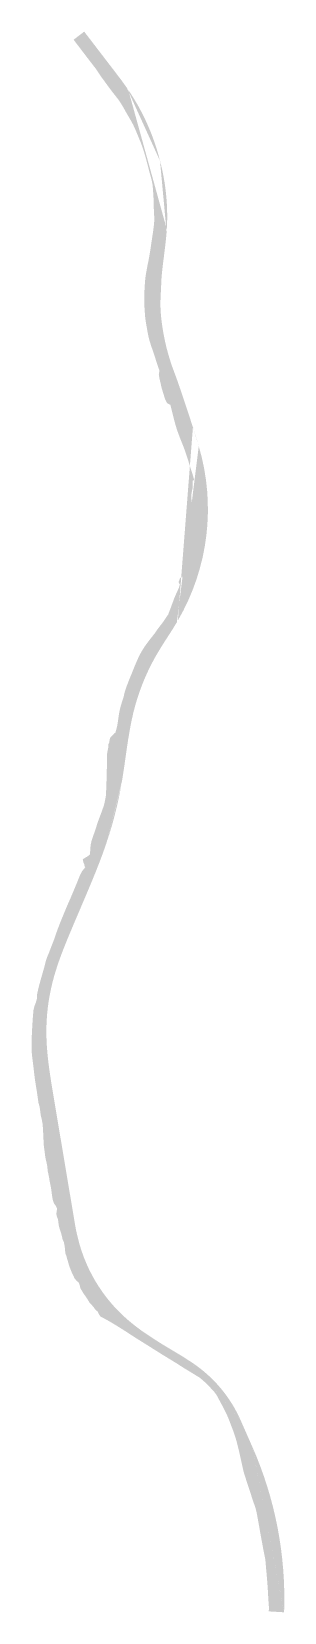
# Model space of a CAD drawing. Header units: metres. Extents: x 284258 to 323604, y 7393143 to 7451144.
# Drawn here: x 296258 to 296890, y 7397782 to 7401725 of the extents above; entities that cross this region are included whole.
import ezdxf

# ---------------------------------------------------------------- set-up
doc = ezdxf.new("R2010")
doc.units = ezdxf.units.M
doc.layers.add('_LIMITE CONCESS', color=30, linetype='CONC_LINE')
doc.styles.get("Standard").update_dxf_attribs({"font": 'arial.ttf'})
doc.linetypes.add('CONC_LINE', pattern='A,3.5,-0.25,["CONC",Standard,S=0.175,R=0,X=-0.05,Y=-0.1],-0.75', length=4.5)

msp = doc.modelspace()

# ---------------------------------------------------------------- hatches: boundary and pattern name
at = {"layer": '_LIMITE CONCESS', "transparency": 33554508}
h = msp.add_hatch(color=256, dxfattribs=at)
h.dxf.hatch_style = 1
edge = h.paths.add_edge_path()
edge.add_line((296657.9, 7398379.8), (296654.6, 7398381.7))
edge.add_line((296654.6, 7398381.7), (296648.3, 7398385.4))
edge.add_line((296648.3, 7398385.4), (296642, 7398389.2))
edge.add_line((296642, 7398389.2), (296635.8, 7398393.1))
edge.add_line((296635.8, 7398393.1), (296629.7, 7398397))
edge.add_line((296629.7, 7398397), (296623.5, 7398401))
edge.add_line((296623.5, 7398401), (296617.3, 7398404.9))
edge.add_line((296617.3, 7398404.9), (296611.1, 7398408.7))
edge.add_line((296611.1, 7398408.7), (296604.9, 7398412.5))
edge.add_line((296604.9, 7398412.5), (296598.6, 7398416.3))
edge.add_line((296598.6, 7398416.3), (296592.3, 7398420.1))
edge.add_line((296592.3, 7398420.1), (296586.1, 7398423.9))
edge.add_line((296586.1, 7398423.9), (296579.9, 7398427.8))
edge.add_line((296579.9, 7398427.8), (296573.7, 7398431.7))
edge.add_line((296573.7, 7398431.7), (296567.5, 7398435.6))
edge.add_line((296567.5, 7398435.6), (296561.3, 7398439.5))
edge.add_line((296561.3, 7398439.5), (296555.2, 7398443.4))
edge.add_line((296555.2, 7398443.4), (296549, 7398447.3))
edge.add_line((296549, 7398447.3), (296542.7, 7398451.2))
edge.add_line((296542.7, 7398451.2), (296536.5, 7398455))
edge.add_line((296536.5, 7398455), (296530.3, 7398458.9))
edge.add_line((296530.3, 7398458.9), (296524.1, 7398462.7))
edge.add_line((296524.1, 7398462.7), (296517.9, 7398466.7))
edge.add_line((296517.9, 7398466.7), (296511.8, 7398470.6))
edge.add_line((296511.8, 7398470.6), (296505.6, 7398474.6))
edge.add_line((296505.6, 7398474.6), (296499.5, 7398478.6))
edge.add_line((296499.5, 7398478.6), (296493.4, 7398482.6))
edge.add_line((296493.4, 7398482.6), (296487.2, 7398486.5))
edge.add_line((296487.2, 7398486.5), (296481, 7398490.4))
edge.add_line((296481, 7398490.4), (296474.8, 7398494.3))
edge.add_line((296474.8, 7398494.3), (296468.6, 7398498.1))
edge.add_line((296468.6, 7398498.1), (296462.4, 7398501.9))
edge.add_line((296462.4, 7398501.9), (296456.1, 7398505.6))
edge.add_line((296456.1, 7398505.6), (296449.8, 7398509.3))
edge.add_line((296449.8, 7398509.3), (296443.4, 7398512.8))
edge.add_line((296443.4, 7398512.8), (296436.9, 7398516.2))
edge.add_line((296436.9, 7398516.2), (296430.3, 7398519.7))
edge.add_line((296430.3, 7398519.7), (296426.5, 7398525.7))
edge.add_line((296426.5, 7398525.7), (296423.2, 7398532.3))
edge.add_line((296423.2, 7398532.3), (296417.6, 7398536.9))
edge.add_line((296417.6, 7398536.9), (296413.5, 7398543))
edge.add_line((296413.5, 7398543), (296408.6, 7398548.4))
edge.add_line((296408.6, 7398548.4), (296403.5, 7398553.7))
edge.add_line((296403.5, 7398553.7), (296399.7, 7398559.9))
edge.add_line((296399.7, 7398559.9), (296395.9, 7398566.2))
edge.add_line((296395.9, 7398566.2), (296391.6, 7398572.1))
edge.add_line((296391.6, 7398572.1), (296387.5, 7398578.1))
edge.add_line((296387.5, 7398578.1), (296383.7, 7398584.4))
edge.add_line((296383.7, 7398584.4), (296380, 7398590.7))
edge.add_line((296380, 7398590.7), (296378.7, 7398597.9))
edge.add_line((296378.7, 7398597.9), (296375.8, 7398604.6))
edge.add_line((296375.8, 7398604.6), (296370.3, 7398609.4))
edge.add_line((296370.3, 7398609.4), (296365.7, 7398614.9))
edge.add_line((296365.7, 7398614.9), (296362.5, 7398621.6))
edge.add_line((296362.5, 7398621.6), (296359.4, 7398628.2))
edge.add_line((296359.4, 7398628.2), (296356.6, 7398634.9))
edge.add_line((296356.6, 7398634.9), (296353.9, 7398641.7))
edge.add_line((296353.9, 7398641.7), (296351.6, 7398648.7))
edge.add_line((296351.6, 7398648.7), (296349.6, 7398655.7))
edge.add_line((296349.6, 7398655.7), (296347.4, 7398662.7))
edge.add_line((296347.4, 7398662.7), (296345.6, 7398669.8))
edge.add_line((296345.6, 7398669.8), (296343, 7398676.6))
edge.add_line((296343, 7398676.6), (296342, 7398683.9))
edge.add_line((296342, 7398683.9), (296341.4, 7398691.1))
edge.add_line((296341.4, 7398691.1), (296340.4, 7398698.4))
edge.add_line((296340.4, 7398698.4), (296339, 7398705.6))
edge.add_line((296339, 7398705.6), (296335.8, 7398712.2))
edge.add_line((296335.8, 7398712.2), (296334.2, 7398719.2))
edge.add_line((296334.2, 7398719.2), (296332.5, 7398726.4))
edge.add_line((296332.5, 7398726.4), (296330.2, 7398733.3))
edge.add_line((296330.2, 7398733.3), (296328, 7398740.3))
edge.add_line((296328, 7398740.3), (296326.2, 7398747.4))
edge.add_line((296326.2, 7398747.4), (296325.3, 7398754.7))
edge.add_line((296325.3, 7398754.7), (296324.3, 7398762))
edge.add_line((296324.3, 7398762), (296321.6, 7398768.8))
edge.add_line((296321.6, 7398768.8), (296320.1, 7398775.8))
edge.add_line((296320.1, 7398775.8), (296321.4, 7398783.1))
edge.add_line((296321.4, 7398783.1), (296321.5, 7398790.4))
edge.add_line((296321.5, 7398790.4), (296318.1, 7398796.7))
edge.add_line((296318.1, 7398796.7), (296313.9, 7398802.8))
edge.add_line((296313.9, 7398802.8), (296311.5, 7398809.7))
edge.add_line((296311.5, 7398809.7), (296310.2, 7398816.9))
edge.add_line((296310.2, 7398816.9), (296309.1, 7398824.1))
edge.add_line((296309.1, 7398824.1), (296308.2, 7398831.4))
edge.add_line((296308.2, 7398831.4), (296307.2, 7398838.6))
edge.add_line((296307.2, 7398838.6), (296305.9, 7398845.8))
edge.add_line((296305.9, 7398845.8), (296304.4, 7398853))
edge.add_line((296304.4, 7398853), (296303, 7398860.2))
edge.add_line((296303, 7398860.2), (296301.9, 7398867.4))
edge.add_line((296301.9, 7398867.4), (296300.4, 7398874.6))
edge.add_line((296300.4, 7398874.6), (296298.8, 7398881.7))
edge.add_line((296298.8, 7398881.7), (296298.1, 7398889))
edge.add_line((296298.1, 7398889), (296297.3, 7398896.2))
edge.add_line((296297.3, 7398896.2), (296295.8, 7398903.4))
edge.add_line((296295.8, 7398903.4), (296294.1, 7398910.5))
edge.add_line((296294.1, 7398910.5), (296292.6, 7398917.7))
edge.add_line((296292.6, 7398917.7), (296291.7, 7398924.9))
edge.add_line((296291.7, 7398924.9), (296288.8, 7398947))
edge.add_line((296288.8, 7398947), (296287.2, 7398980.5))
edge.add_line((296287.2, 7398980.5), (296286.6, 7398991.1))
edge.add_line((296286.6, 7398991.1), (296285.6, 7399001.6))
edge.add_line((296285.6, 7399001.6), (296283.7, 7399011.9))
edge.add_line((296283.7, 7399011.9), (296281.1, 7399022.2))
edge.add_line((296281.1, 7399022.2), (296279.9, 7399032.6))
edge.add_line((296279.9, 7399032.6), (296278.4, 7399042.9))
edge.add_line((296278.4, 7399042.9), (296275.5, 7399053.1))
edge.add_line((296275.5, 7399053.1), (296274, 7399063.5))
edge.add_line((296274, 7399063.5), (296272.5, 7399074))
edge.add_line((296272.5, 7399074), (296271, 7399084.4))
edge.add_line((296271, 7399084.4), (296269.3, 7399094.8))
edge.add_line((296269.3, 7399094.8), (296267.6, 7399105.2))
edge.add_line((296267.6, 7399105.2), (296266.1, 7399115.6))
edge.add_line((296266.1, 7399115.6), (296264.8, 7399126.1))
edge.add_line((296264.8, 7399126.1), (296263.7, 7399136.5))
edge.add_line((296263.7, 7399136.5), (296262.4, 7399147))
edge.add_line((296262.4, 7399147), (296261.1, 7399157.5))
edge.add_line((296261.1, 7399157.5), (296259.8, 7399167.9))
edge.add_line((296259.8, 7399167.9), (296258.8, 7399178.4))
edge.add_line((296258.8, 7399178.4), (296258.4, 7399188.9))
edge.add_line((296258.4, 7399188.9), (296258.3, 7399199.4))
edge.add_line((296258.3, 7399199.4), (296258.6, 7399210))
edge.add_line((296258.6, 7399210), (296258.9, 7399220.5))
edge.add_line((296258.9, 7399220.5), (296259.4, 7399231.1))
edge.add_line((296259.4, 7399231.1), (296260, 7399241.6))
edge.add_line((296260, 7399241.6), (296260.6, 7399252.1))
edge.add_line((296260.6, 7399252.1), (296261.3, 7399262.6))
edge.add_line((296261.3, 7399262.6), (296262.1, 7399273.1))
edge.add_line((296262.1, 7399273.1), (296263, 7399283.6))
edge.add_line((296263, 7399283.6), (296265.4, 7399293.8))
edge.add_line((296265.4, 7399293.8), (296269.2, 7399303.7))
edge.add_line((296269.2, 7399303.7), (296272, 7399313.8))
edge.add_line((296272, 7399313.8), (296272.3, 7399324.2))
edge.add_line((296272.3, 7399324.2), (296274.5, 7399334.5))
edge.add_line((296274.5, 7399334.5), (296277, 7399344.7))
edge.add_line((296277, 7399344.7), (296279.7, 7399354.8))
edge.add_line((296279.7, 7399354.8), (296282.5, 7399365))
edge.add_line((296282.5, 7399365), (296285.5, 7399375.1))
edge.add_line((296285.5, 7399375.1), (296288.4, 7399385.2))
edge.add_line((296288.4, 7399385.2), (296291.1, 7399395.4))
edge.add_line((296291.1, 7399395.4), (296293.6, 7399405.6))
edge.add_line((296293.6, 7399405.6), (296296.9, 7399415.6))
edge.add_line((296296.9, 7399415.6), (296301, 7399425.4))
edge.add_line((296301, 7399425.4), (296304.8, 7399435.2))
edge.add_line((296304.8, 7399435.2), (296308.6, 7399445))
edge.add_line((296308.6, 7399445), (296312.5, 7399454.8))
edge.add_line((296312.5, 7399454.8), (296316.1, 7399464.7))
edge.add_line((296316.1, 7399464.7), (296319.5, 7399474.7))
edge.add_line((296319.5, 7399474.7), (296323, 7399484.6))
edge.add_line((296323, 7399484.6), (296326.8, 7399494.4))
edge.add_line((296326.8, 7399494.4), (296330.6, 7399504.2))
edge.add_line((296330.6, 7399504.2), (296334.6, 7399514))
edge.add_line((296334.6, 7399514), (296338.6, 7399523.7))
edge.add_line((296338.6, 7399523.7), (296342.6, 7399533.5))
edge.add_line((296342.6, 7399533.5), (296346.7, 7399543.2))
edge.add_line((296346.7, 7399543.2), (296350.9, 7399552.8))
edge.add_line((296350.9, 7399552.8), (296355.2, 7399562.5))
edge.add_line((296355.2, 7399562.5), (296359.3, 7399572.2))
edge.add_line((296359.3, 7399572.2), (296363.4, 7399581.9))
edge.add_line((296363.4, 7399581.9), (296367.4, 7399591.6))
edge.add_line((296367.4, 7399591.6), (296371.5, 7399601.3))
edge.add_line((296371.5, 7399601.3), (296375.4, 7399611.1))
edge.add_line((296375.4, 7399611.1), (296379.3, 7399620.9))
edge.add_line((296379.3, 7399620.9), (296384.2, 7399630.2))
edge.add_line((296384.2, 7399630.2), (296390.8, 7399638.5))
edge.add_line((296390.8, 7399638.5), (296392.5, 7399640.6))
edge.add_line((296392.5, 7399640.6), (296390.7, 7399643))
edge.add_line((296390.7, 7399643), (296390.1, 7399648))
edge.add_line((296390.1, 7399648), (296387.8, 7399652.6))
edge.add_line((296387.8, 7399652.6), (296386.2, 7399660.5))
edge.add_line((296386.2, 7399660.5), (296394.6, 7399665.7))
edge.add_line((296394.6, 7399665.7), (296397.1, 7399666.5))
edge.add_line((296397.1, 7399666.5), (296397.7, 7399667.3))
edge.add_line((296397.7, 7399667.3), (296399.8, 7399669.1))
edge.add_line((296399.8, 7399669.1), (296404.3, 7399672.5))
edge.add_line((296404.3, 7399672.5), (296404.4, 7399675.7))
edge.add_line((296404.4, 7399675.7), (296405, 7399686.2))
edge.add_line((296405, 7399686.2), (296406, 7399696.7))
edge.add_line((296406, 7399696.7), (296408.3, 7399707))
edge.add_line((296408.3, 7399707), (296411.6, 7399717))
edge.add_line((296411.6, 7399717), (296415.2, 7399726.9))
edge.add_line((296415.2, 7399726.9), (296418.6, 7399736.9))
edge.add_line((296418.6, 7399736.9), (296421.7, 7399746.9))
edge.add_line((296421.7, 7399746.9), (296425.1, 7399756.9))
edge.add_line((296425.1, 7399756.9), (296428.8, 7399766.8))
edge.add_line((296428.8, 7399766.8), (296432.5, 7399776.6))
edge.add_line((296432.5, 7399776.6), (296436.1, 7399786.5))
edge.add_line((296436.1, 7399786.5), (296439.5, 7399796.5))
edge.add_line((296439.5, 7399796.5), (296441.7, 7399806.5))
edge.add_line((296441.7, 7399806.5), (296443.8, 7399818))
edge.add_line((296443.8, 7399818), (296444.6, 7399827.6))
edge.add_line((296444.6, 7399827.6), (296444.7, 7399838.1))
edge.add_line((296444.7, 7399838.1), (296445.1, 7399848.7))
edge.add_line((296445.1, 7399848.7), (296445.7, 7399859.2))
edge.add_line((296445.7, 7399859.2), (296446.1, 7399869.7))
edge.add_line((296446.1, 7399869.7), (296446.2, 7399880.2))
edge.add_line((296446.2, 7399880.2), (296446.4, 7399890.8))
edge.add_line((296446.4, 7399890.8), (296447, 7399899.5))
edge.add_line((296447, 7399899.5), (296447, 7399900.2))
edge.add_line((296447, 7399900.2), (296446.7, 7399902.2))
edge.add_line((296446.7, 7399902.2), (296446.6, 7399904.4))
edge.add_line((296446.6, 7399904.4), (296446.6, 7399906.8))
edge.add_line((296446.6, 7399906.8), (296446.8, 7399909))
edge.add_line((296446.8, 7399909), (296446.9, 7399910.8))
edge.add_line((296446.9, 7399910.8), (296446.9, 7399912.3))
edge.add_line((296446.9, 7399912.3), (296446.6, 7399914.1))
edge.add_line((296446.6, 7399914.1), (296446.5, 7399916.5))
edge.add_line((296446.5, 7399916.5), (296446.4, 7399918.6))
edge.add_line((296446.4, 7399918.6), (296446.4, 7399921.1))
edge.add_line((296446.4, 7399921.1), (296446.8, 7399923.7))
edge.add_line((296446.8, 7399923.7), (296447.3, 7399925.8))
edge.add_line((296447.3, 7399925.8), (296447.7, 7399927.6))
edge.add_line((296447.7, 7399927.6), (296447.9, 7399929.4))
edge.add_line((296447.9, 7399929.4), (296448.3, 7399931.6))
edge.add_line((296448.3, 7399931.6), (296448.8, 7399933.6))
edge.add_line((296448.8, 7399933.6), (296449.1, 7399935.5))
edge.add_line((296449.1, 7399935.5), (296449.6, 7399937.7))
edge.add_line((296449.6, 7399937.7), (296450, 7399939.6))
edge.add_line((296450, 7399939.6), (296450.4, 7399941.2))
edge.add_line((296450.4, 7399941.2), (296450.5, 7399942.4))
edge.add_line((296450.5, 7399942.4), (296450.2, 7399944.5))
edge.add_line((296450.2, 7399944.5), (296450.4, 7399947.9))
edge.add_line((296450.4, 7399947.9), (296451.7, 7399950.8))
edge.add_line((296451.7, 7399950.8), (296452.4, 7399952.1))
edge.add_line((296452.4, 7399952.1), (296452.5, 7399953.1))
edge.add_line((296452.5, 7399953.1), (296452.8, 7399955.4))
edge.add_line((296452.8, 7399955.4), (296453.2, 7399957.7))
edge.add_line((296453.2, 7399957.7), (296453.7, 7399959.7))
edge.add_line((296453.7, 7399959.7), (296454.3, 7399962.5))
edge.add_line((296454.3, 7399962.5), (296456.3, 7399965.6))
edge.add_line((296456.3, 7399965.6), (296458.4, 7399967.7))
edge.add_line((296458.4, 7399967.7), (296459.9, 7399969.4))
edge.add_line((296459.9, 7399969.4), (296465.9, 7399975.5))
edge.add_line((296465.9, 7399975.5), (296467.2, 7399975.1))
edge.add_line((296467.2, 7399975.1), (296469.4, 7399982.2))
edge.add_line((296469.4, 7399982.2), (296472, 7399992.4))
edge.add_line((296472, 7399992.4), (296473.8, 7400002.8))
edge.add_line((296473.8, 7400002.8), (296475.2, 7400013.2))
edge.add_line((296475.2, 7400013.2), (296476.7, 7400023.7))
edge.add_line((296476.7, 7400023.7), (296478.8, 7400034))
edge.add_line((296478.8, 7400034), (296481.4, 7400044.2))
edge.add_line((296481.4, 7400044.2), (296484.6, 7400054.2))
edge.add_line((296484.6, 7400054.2), (296486.7, 7400060.5))
edge.add_line((296486.7, 7400060.5), (296488.1, 7400065.4))
edge.add_line((296488.1, 7400065.4), (296488.6, 7400067.4))
edge.add_line((296488.6, 7400067.4), (296489.1, 7400069.4))
edge.add_line((296489.1, 7400069.4), (296489.5, 7400071.4))
edge.add_line((296489.5, 7400071.4), (296490, 7400073.6))
edge.add_line((296490, 7400073.6), (296490.6, 7400075.5))
edge.add_line((296490.6, 7400075.5), (296491, 7400077.6))
edge.add_line((296491, 7400077.6), (296491.6, 7400079.9))
edge.add_line((296491.6, 7400079.9), (296492.4, 7400082.2))
edge.add_line((296492.4, 7400082.2), (296493.2, 7400084.1))
edge.add_line((296493.2, 7400084.1), (296493.8, 7400086))
edge.add_line((296493.8, 7400086), (296494.5, 7400088))
edge.add_line((296494.5, 7400088), (296495.1, 7400089.9))
edge.add_line((296495.1, 7400089.9), (296495.8, 7400092))
edge.add_line((296495.8, 7400092), (296496.6, 7400094.1))
edge.add_line((296496.6, 7400094.1), (296497.3, 7400096.1))
edge.add_line((296497.3, 7400096.1), (296498.1, 7400098.1))
edge.add_line((296498.1, 7400098.1), (296498.9, 7400100.1))
edge.add_line((296498.9, 7400100.1), (296499.6, 7400101.9))
edge.add_line((296499.6, 7400101.9), (296500.4, 7400104))
edge.add_line((296500.4, 7400104), (296501.2, 7400106))
edge.add_line((296501.2, 7400106), (296502, 7400107.9))
edge.add_line((296502, 7400107.9), (296502.8, 7400109.8))
edge.add_line((296502.8, 7400109.8), (296503.5, 7400111.7))
edge.add_line((296503.5, 7400111.7), (296504.3, 7400113.7))
edge.add_line((296504.3, 7400113.7), (296505.1, 7400115.8))
edge.add_line((296505.1, 7400115.8), (296506.1, 7400117.8))
edge.add_line((296506.1, 7400117.8), (296506.8, 7400119.7))
edge.add_line((296506.8, 7400119.7), (296507, 7400120.1))
edge.add_line((296507, 7400120.1), (296508.5, 7400124))
edge.add_line((296508.5, 7400124), (296512.4, 7400133.8))
edge.add_line((296512.4, 7400133.8), (296516.4, 7400143.5))
edge.add_line((296516.4, 7400143.5), (296520.5, 7400153.2))
edge.add_line((296520.5, 7400153.2), (296524.8, 7400162.8))
edge.add_line((296524.8, 7400162.8), (296529.5, 7400172.3))
edge.add_line((296529.5, 7400172.3), (296534.7, 7400181.5))
edge.add_line((296534.7, 7400181.5), (296540.3, 7400190.4))
edge.add_line((296540.3, 7400190.4), (296546.4, 7400199))
edge.add_line((296546.4, 7400199), (296552.8, 7400207.4))
edge.add_line((296552.8, 7400207.4), (296559.3, 7400215.6))
edge.add_line((296559.3, 7400215.6), (296565.8, 7400223.9))
edge.add_line((296565.8, 7400223.9), (296571.5, 7400232.2))
edge.add_line((296571.5, 7400232.2), (296577.8, 7400240.7))
edge.add_line((296577.8, 7400240.7), (296584.6, 7400249.3))
edge.add_line((296584.6, 7400249.3), (296590.6, 7400258))
edge.add_line((296590.6, 7400258), (296596.5, 7400266.7))
edge.add_line((296596.5, 7400266.7), (296599.5, 7400271))
edge.add_line((296599.5, 7400271), (296606.6, 7400289.6))
edge.add_line((296606.6, 7400289.6), (296614.8, 7400312))
edge.add_line((296614.8, 7400312), (296615.6, 7400313.5))
edge.add_line((296615.6, 7400313.5), (296618.7, 7400321))
edge.add_line((296618.7, 7400321), (296622.1, 7400328.5))
edge.add_line((296622.1, 7400328.5), (296626.4, 7400338))
edge.add_line((296626.4, 7400338), (296627.7, 7400342.8))
edge.add_line((296627.7, 7400342.8), (296628.9, 7400345.2))
edge.add_line((296628.9, 7400345.2), (296625.5, 7400351.6))
edge.add_line((296625.5, 7400351.6), (296629.2, 7400362.2))
edge.add_line((296629.2, 7400362.2), (296636.4, 7400365.7))
edge.add_line((296636.4, 7400365.7), (296641.7, 7400378))
edge.add_line((296641.7, 7400378), (296646.3, 7400383.9))
edge.add_line((296646.3, 7400383.9), (296649.2, 7400389))
edge.add_line((296649.2, 7400389), (296652, 7400391.8))
edge.add_line((296652, 7400391.8), (296653.9, 7400396.5))
edge.add_line((296653.9, 7400396.5), (296657.8, 7400403.1))
edge.add_line((296657.8, 7400403.1), (296661.8, 7400417.3))
edge.add_line((296661.8, 7400417.3), (296663, 7400421.5))
edge.add_line((296663, 7400421.5), (296663.5, 7400425.4))
edge.add_line((296663.5, 7400425.4), (296663.7, 7400430.8))
edge.add_line((296663.7, 7400430.8), (296663.8, 7400435.9))
edge.add_line((296663.8, 7400435.9), (296664.2, 7400444.9))
edge.add_line((296664.2, 7400444.9), (296664.6, 7400449.3))
edge.add_line((296664.6, 7400449.3), (296664.2, 7400455.1))
edge.add_line((296664.2, 7400455.1), (296663.9, 7400458.6))
edge.add_line((296663.9, 7400458.6), (296663.8, 7400463.4))
edge.add_line((296663.8, 7400463.4), (296663.9, 7400470.8))
edge.add_line((296663.9, 7400470.8), (296663.8, 7400474.3))
edge.add_line((296663.8, 7400474.3), (296663.9, 7400476))
edge.add_line((296663.9, 7400476), (296664.2, 7400483.2))
edge.add_line((296664.2, 7400483.2), (296663.8, 7400488.3))
edge.add_line((296663.8, 7400488.3), (296660.7, 7400489.7))
edge.add_line((296660.7, 7400489.7), (296657.9, 7400498.9))
edge.add_line((296657.9, 7400498.9), (296658.1, 7400516))
edge.add_line((296658.1, 7400516), (296658.1, 7400521.5))
edge.add_line((296658.1, 7400521.5), (296657.9, 7400524.3))
edge.add_line((296657.9, 7400524.3), (296657.5, 7400532))
edge.add_line((296657.5, 7400532), (296658.6, 7400536.9))
edge.add_line((296658.6, 7400536.9), (296658.6, 7400540.2))
edge.add_line((296658.6, 7400540.2), (296658.2, 7400543.9))
edge.add_line((296658.2, 7400543.9), (296658, 7400545.3))
edge.add_line((296658, 7400545.3), (296658, 7400550.7))
edge.add_line((296658, 7400550.7), (296657.5, 7400567.3))
edge.add_line((296657.5, 7400567.3), (296657, 7400569.6))
edge.add_line((296657, 7400569.6), (296658.4, 7400574.6))
edge.add_line((296658.4, 7400574.6), (296658.8, 7400579.3))
edge.add_line((296658.8, 7400579.3), (296660.3, 7400585.1))
edge.add_line((296660.3, 7400585.1), (296660.7, 7400589.7))
edge.add_line((296660.7, 7400589.7), (296660.6, 7400604.4))
edge.add_line((296660.6, 7400604.4), (296664.5, 7400607.1))
edge.add_line((296664.5, 7400607.1), (296663.7, 7400609.7))
edge.add_line((296663.7, 7400609.7), (296660.3, 7400621.2))
edge.add_line((296660.3, 7400621.2), (296656.7, 7400632.6))
edge.add_line((296656.7, 7400632.6), (296653, 7400644))
edge.add_line((296653, 7400644), (296649.5, 7400655.5))
edge.add_line((296649.5, 7400655.5), (296645.8, 7400666.9))
edge.add_line((296645.8, 7400666.9), (296642, 7400678.3))
edge.add_line((296642, 7400678.3), (296637.8, 7400689.5))
edge.add_line((296637.8, 7400689.5), (296633.4, 7400700.7))
edge.add_line((296633.4, 7400700.7), (296628.9, 7400711.8))
edge.add_line((296628.9, 7400711.8), (296624.7, 7400723))
edge.add_line((296624.7, 7400723), (296620.8, 7400734.3))
edge.add_line((296620.8, 7400734.3), (296617.3, 7400745.8))
edge.add_line((296617.3, 7400745.8), (296614.3, 7400757.4))
edge.add_line((296614.3, 7400757.4), (296611.4, 7400769.1))
edge.add_line((296611.4, 7400769.1), (296608.5, 7400780.7))
edge.add_line((296608.5, 7400780.7), (296605.5, 7400792.3))
edge.add_line((296605.5, 7400792.3), (296605.1, 7400794.1))
edge.add_line((296605.1, 7400794.1), (296597.4, 7400797.9))
edge.add_line((296597.4, 7400797.9), (296594.4, 7400802.8))
edge.add_line((296594.4, 7400802.8), (296593.3, 7400804.9))
edge.add_line((296593.3, 7400804.9), (296592.4, 7400807.1))
edge.add_line((296592.4, 7400807.1), (296590.9, 7400811.3))
edge.add_line((296590.9, 7400811.3), (296590.5, 7400813))
edge.add_line((296590.5, 7400813), (296589.7, 7400814.6))
edge.add_line((296589.7, 7400814.6), (296589, 7400817.1))
edge.add_line((296589, 7400817.1), (296588.7, 7400818.5))
edge.add_line((296588.7, 7400818.5), (296588.6, 7400819.1))
edge.add_line((296588.6, 7400819.1), (296588, 7400820.8))
edge.add_line((296588, 7400820.8), (296587.5, 7400822.6))
edge.add_line((296587.5, 7400822.6), (296586.8, 7400824.5))
edge.add_line((296586.8, 7400824.5), (296586.2, 7400826.5))
edge.add_line((296586.2, 7400826.5), (296585.6, 7400828.5))
edge.add_line((296585.6, 7400828.5), (296585.1, 7400830.4))
edge.add_line((296585.1, 7400830.4), (296584.5, 7400832.1))
edge.add_line((296584.5, 7400832.1), (296583.8, 7400834.1))
edge.add_line((296583.8, 7400834.1), (296583.2, 7400836.3))
edge.add_line((296583.2, 7400836.3), (296582.8, 7400838.4))
edge.add_line((296582.8, 7400838.4), (296582.3, 7400840.3))
edge.add_line((296582.3, 7400840.3), (296581.8, 7400842.4))
edge.add_line((296581.8, 7400842.4), (296581.4, 7400844.4))
edge.add_line((296581.4, 7400844.4), (296581, 7400846.2))
edge.add_line((296581, 7400846.2), (296580.6, 7400848.2))
edge.add_line((296580.6, 7400848.2), (296580.2, 7400850.1))
edge.add_line((296580.2, 7400850.1), (296579.6, 7400851.9))
edge.add_line((296579.6, 7400851.9), (296579.1, 7400854.1))
edge.add_line((296579.1, 7400854.1), (296578.7, 7400855.9))
edge.add_line((296578.7, 7400855.9), (296578.2, 7400858))
edge.add_line((296578.2, 7400858), (296577.7, 7400860.1))
edge.add_line((296577.7, 7400860.1), (296577.3, 7400862.2))
edge.add_line((296577.3, 7400862.2), (296577, 7400864.3))
edge.add_line((296577, 7400864.3), (296576.6, 7400866.2))
edge.add_line((296576.6, 7400866.2), (296576.1, 7400869))
edge.add_line((296576.1, 7400869), (296577.7, 7400879.6))
edge.add_line((296577.7, 7400879.6), (296576.3, 7400883.6))
edge.add_line((296576.3, 7400883.6), (296572.4, 7400895))
edge.add_line((296572.4, 7400895), (296568.7, 7400906.4))
edge.add_line((296568.7, 7400906.4), (296565, 7400917.8))
edge.add_line((296565, 7400917.8), (296561.2, 7400929.1))
edge.add_line((296561.2, 7400929.1), (296557.3, 7400940.5))
edge.add_line((296557.3, 7400940.5), (296553.6, 7400951.9))
edge.add_line((296553.6, 7400951.9), (296550.5, 7400963.5))
edge.add_line((296550.5, 7400963.5), (296548.2, 7400975.2))
edge.add_line((296548.2, 7400975.2), (296546.1, 7400987.1))
edge.add_line((296546.1, 7400987.1), (296544, 7400998.9))
edge.add_line((296544, 7400998.9), (296542.3, 7401010.7))
edge.add_line((296542.3, 7401010.7), (296541.3, 7401022.7))
edge.add_line((296541.3, 7401022.7), (296540.5, 7401034.6))
edge.add_line((296540.5, 7401034.6), (296539.8, 7401046.6))
edge.add_line((296539.8, 7401046.6), (296539.6, 7401058.6))
edge.add_line((296539.6, 7401058.6), (296539.9, 7401070.6))
edge.add_line((296539.9, 7401070.6), (296540.5, 7401082.6))
edge.add_line((296540.5, 7401082.6), (296541.2, 7401094.5))
edge.add_line((296541.2, 7401094.5), (296542.1, 7401106.5))
edge.add_line((296542.1, 7401106.5), (296543.6, 7401118.4))
edge.add_line((296543.6, 7401118.4), (296545.7, 7401130.2))
edge.add_line((296545.7, 7401130.2), (296547.9, 7401142))
edge.add_line((296547.9, 7401142), (296550.3, 7401153.7))
edge.add_line((296550.3, 7401153.7), (296552.5, 7401165.5))
edge.add_line((296552.5, 7401165.5), (296554.5, 7401177.3))
edge.add_line((296554.5, 7401177.3), (296556.3, 7401189.2))
edge.add_line((296556.3, 7401189.2), (296558, 7401201.1))
edge.add_line((296558, 7401201.1), (296559.8, 7401212.9))
edge.add_line((296559.8, 7401212.9), (296561.6, 7401224.8))
edge.add_line((296561.6, 7401224.8), (296563.2, 7401236.7))
edge.add_line((296563.2, 7401236.7), (296564.5, 7401248.6))
edge.add_line((296564.5, 7401248.6), (296564.8, 7401260.6))
edge.add_line((296564.8, 7401260.6), (296564.2, 7401272.6))
edge.add_line((296564.2, 7401272.6), (296563.6, 7401284.5))
edge.add_line((296563.6, 7401284.5), (296563.2, 7401296.5))
edge.add_line((296563.2, 7401296.5), (296563, 7401308.5))
edge.add_line((296563, 7401308.5), (296562.3, 7401320.5))
edge.add_line((296562.3, 7401320.5), (296561.5, 7401332.4))
edge.add_line((296561.5, 7401332.4), (296560.4, 7401344.4))
edge.add_line((296560.4, 7401344.4), (296558, 7401356.1))
edge.add_line((296558, 7401356.1), (296554.8, 7401367.7))
edge.add_line((296554.8, 7401367.7), (296551.6, 7401379.3))
edge.add_line((296551.6, 7401379.3), (296548.7, 7401390.9))
edge.add_line((296548.7, 7401390.9), (296545.6, 7401402.5))
edge.add_line((296545.6, 7401402.5), (296542.5, 7401414))
edge.add_line((296542.5, 7401414), (296539.1, 7401425.5))
edge.add_line((296539.1, 7401425.5), (296535.3, 7401436.9))
edge.add_line((296535.3, 7401436.9), (296531.2, 7401448.2))
edge.add_line((296531.2, 7401448.2), (296526.6, 7401459.3))
edge.add_line((296526.6, 7401459.3), (296522, 7401470.4))
edge.add_line((296522, 7401470.4), (296517.4, 7401481.4))
edge.add_line((296517.4, 7401481.4), (296512.4, 7401492.3))
edge.add_line((296512.4, 7401492.3), (296506.7, 7401502.9))
edge.add_line((296506.7, 7401502.9), (296500.7, 7401513.2))
edge.add_line((296500.7, 7401513.2), (296494.6, 7401523.6))
edge.add_line((296494.6, 7401523.6), (296488.7, 7401534.1))
edge.add_line((296488.7, 7401534.1), (296482.7, 7401544.5))
edge.add_line((296482.7, 7401544.5), (296476.1, 7401554.4))
edge.add_line((296476.1, 7401554.4), (296468.8, 7401563.9))
edge.add_line((296468.8, 7401563.9), (296461.3, 7401573.3))
edge.add_line((296461.3, 7401573.3), (296454.1, 7401582.8))
edge.add_line((296454.1, 7401582.8), (296447, 7401592.5))
edge.add_line((296447, 7401592.5), (296439.9, 7401602.2))
edge.add_line((296439.9, 7401602.2), (296432.7, 7401611.8))
edge.add_line((296432.7, 7401611.8), (296418.7, 7401632.8))
edge.add_line((296418.7, 7401632.8), (296404.8, 7401650.8))
edge.add_line((296404.8, 7401650.8), (296390.9, 7401668.9))
edge.add_line((296390.9, 7401668.9), (296363.3, 7401705.1))
edge.add_line((296363.3, 7401705.1), (296389.8, 7401725.3))
edge.add_line((296389.8, 7401725.3), (296461, 7401632.5))
edge.add_arc((287730.7, 7394929.2), 11007, 37.4723, 37.51753, ccw=False)
edge.add_arc((294278.2, 7399948.3), 2757, 37.3818, 37.4723, ccw=False)
edge.add_arc((294642.4, 7400226.6), 2298.7, 37.2009, 37.3818, ccw=False)
edge.add_arc((295299.4, 7400725.3), 1473.8, 36.9748, 37.2009, ccw=False)
edge.add_arc((295466.8, 7400851.3), 1264.4, 36.6583, 36.9748, ccw=False)
edge.add_arc((295702.9, 7401027), 970.1, 36.2966, 36.6583, ccw=False)
edge.add_arc((295781.8, 7401085), 872.1, 35.8448, 36.2966, ccw=False)
edge.add_arc((295902.9, 7401172.5), 722.7, 35.3481, 35.8448, ccw=False)
edge.add_arc((295948.4, 7401204.8), 666.9, 34.762, 35.3481, ccw=False)
edge.add_arc((296022.1, 7401255.9), 577.3, 34.1315, 34.762, ccw=False)
edge.add_arc((296038.9, 7401267.3), 557, 14.0911, 34.1315, ccw=False)
edge.add_arc((296053.1, 7401264.3), 544, -3.3899, 14.7629, ccw=False)
edge.add_arc((296019.7, 7401269.7), 577.6, 355.5987, 356.2664, ccw=False)
edge.add_arc((295930.5, 7401276.6), 667.1, 354.9781, 355.5987, ccw=False)
edge.add_arc((295874.9, 7401281.4), 722.9, 354.4519, 354.9781, ccw=False)
edge.add_arc((295726.3, 7401295.9), 872.2, 353.9734, 354.4519, ccw=False)
edge.add_arc((295628.9, 7401306.2), 970.1, 353.5902, 353.9734, ccw=False)
edge.add_arc((295336.5, 7401339), 1264.4, 353.2549, 353.5902, ccw=False)
edge.add_arc((295128.5, 7401363.6), 1473.8, 353.0153, 353.2549, ccw=False)
edge.add_arc((294309.7, 7401463.9), 2298.7, 352.8236, 353.0153, ccw=False)
edge.add_arc((293855, 7401521.2), 2757, 352.7278, 352.8236, ccw=False)
edge.add_arc((285671.4, 7402565.5), 11007, 352.67986, 352.72778, ccw=False)
edge.add_arc((307462.4, 7399766.2), 10963, 172.67986, 172.71398)
edge.add_arc((299301.3, 7400809.7), 2735.5, 172.714, 172.7822)
edge.add_arc((298847.8, 7400867.1), 2278.4, 172.7822, 172.9187)
edge.add_arc((298031.4, 7400968.5), 1455.8, 172.9187, 173.0893)
edge.add_arc((297824.1, 7400993.6), 1246.9, 173.0893, 173.3282)
edge.add_arc((297532.4, 7401027.8), 953.2, 173.3282, 173.6011)
edge.add_arc((297435.2, 7401038.7), 855.4, 173.6011, 173.9421)
edge.add_arc((297286.8, 7401054.4), 706.1, 173.9421, 174.3171)
edge.add_arc((297231.2, 7401059.9), 650.3, 174.3171, 174.7598)
edge.add_arc((297141.8, 7401068.1), 560.5, 174.7598, 175.2364)
edge.add_arc((297124.3, 7401069.6), 543, 175.2364, 175.6301)
edge.add_line((296582.9, 7401111), (296580.5, 7401060))
edge.add_arc((296880.2, 7401046), 300, 177.337, 185.51)
edge.add_arc((297124.3, 7401069.6), 545.3, 185.51, 200.1528)
edge.add_line((296612.5, 7400881.7), (296620.2, 7400860.7))
edge.add_arc((295681.4, 7400516.2), 1000, 18.4417, 20.1528, ccw=False)
edge.add_line((296630.1, 7400832.5), (296661.3, 7400738.7))
edge.add_arc((295712.7, 7400422.4), 1000, 15.5818, 18.4417, ccw=False)
edge.add_arc((296147.6, 7400533.8), 551.2, -30.2658, 16.5732, ccw=False)
edge.add_arc((296131.4, 7400543.3), 570, 329.2528, 329.7294, ccw=False)
edge.add_arc((296054.2, 7400589.2), 659.8, 328.81, 329.2528, ccw=False)
edge.add_arc((296006.5, 7400618.1), 715.6, 328.435, 328.81, ccw=False)
edge.add_arc((295879.3, 7400696.2), 864.9, 328.094, 328.435, ccw=False)
edge.add_arc((295796.3, 7400747.9), 962.7, 327.8211, 328.094, ccw=False)
edge.add_arc((295547.7, 7400904.3), 1256.4, 327.5823, 327.8211, ccw=False)
edge.add_arc((295371.4, 7401016.3), 1465.3, 327.4117, 327.5823, ccw=False)
edge.add_arc((294678.2, 7401459.4), 2287.9, 327.2752, 327.4117, ccw=False)
edge.add_arc((294293.7, 7401706.5), 2745, 327.207, 327.2752, ccw=False)
edge.add_arc((287377.4, 7406162.6), 10972.5, 327.17284, 327.20696, ccw=False)
edge.add_arc((305839, 7394252.5), 10997.5, 147.17284, 147.20687)
edge.add_arc((298903.8, 7398720.7), 2747.5, 147.2069, 147.2749)
edge.add_arc((298518.2, 7398968.5), 2289.2, 147.2749, 147.411)
edge.add_arc((297823.2, 7399412.8), 1464.3, 147.411, 147.5812)
edge.add_arc((297646.4, 7399525.1), 1254.8, 147.5812, 147.8194)
edge.add_arc((297397.1, 7399681.9), 960.3, 147.8194, 148.0915)
edge.add_arc((297313.9, 7399733.8), 862.2, 148.0915, 148.4316)
edge.add_arc((297186.4, 7399812.1), 712.6, 148.4316, 148.8056)
edge.add_arc((297138.5, 7399841.1), 656.6, 148.8056, 149.2472)
edge.add_arc((297061.1, 7399887.2), 566.5, 149.2472, 149.7224)
edge.add_arc((297044.6, 7399896.8), 547.5, 149.7224, 165.598)
edge.add_arc((297061.5, 7399892.4), 565, 165.598, 166.7781)
edge.add_arc((297149.8, 7399871.7), 655.6, 166.7781, 167.8739)
edge.add_arc((297204.7, 7399859.9), 711.8, 167.8739, 168.8012)
edge.add_arc((297351.9, 7399830.8), 861.8, 168.8012, 169.6441)
edge.add_arc((297448.5, 7399813.1), 960, 169.6441, 170.3184)
edge.add_arc((297738.9, 7399763.6), 1254.6, 170.3184, 170.9085)
edge.add_arc((297945.8, 7399730.5), 1464.2, 170.9085, 171.3299)
edge.add_arc((298761.4, 7399606.1), 2289.2, 171.3299, 171.6671)
edge.add_arc((299214.9, 7399539.7), 2747.5, 171.6671, 171.8357)
edge.add_arc((307381.3, 7398368.1), 10997.5, 171.83569, 171.91998)
edge.add_arc((276689, 7402725.3), 20002.5, 351.89449, 351.91998, ccw=False)
edge.add_arc((291539.2, 7400610.4), 5002.5, 351.8435, 351.8945, ccw=False)
edge.add_arc((292364.1, 7400492.1), 4169.2, 351.7415, 351.8435, ccw=False)
edge.add_arc((293848.5, 7400276.7), 2669.2, 351.614, 351.7415, ccw=False)
edge.add_arc((294225.4, 7400221.1), 2288.2, 351.4355, 351.614, ccw=False)
edge.add_arc((294755.1, 7400141.3), 1752.5, 351.2315, 351.4355, ccw=False)
edge.add_arc((294931.6, 7400114.1), 1573.9, 350.9765, 351.2315, ccw=False)
edge.add_arc((295201, 7400071.3), 1301.2, 350.6961, 350.9765, ccw=False)
edge.add_arc((295301.7, 7400054.8), 1199.1, 350.3646, 350.6961, ccw=False)
edge.add_arc((295464.2, 7400027.2), 1034.2, 350.0076, 350.3646, ccw=False)
edge.add_arc((295495.5, 7400021.7), 1002.5, 341.525, 350.0076, ccw=False)
edge.add_line((296446.3, 7399704), (296444.7, 7399699.1))
edge.add_line((296444.7, 7399699.1), (296443, 7399694.2))
edge.add_line((296443, 7399694.2), (296441.3, 7399689.4))
edge.add_line((296441.3, 7399689.4), (296439.6, 7399684.5))
edge.add_line((296439.6, 7399684.5), (296437.8, 7399679.6))
edge.add_line((296437.8, 7399679.6), (296436.1, 7399674.7))
edge.add_line((296436.1, 7399674.7), (296434.3, 7399669.9))
edge.add_line((296434.3, 7399669.9), (296432.5, 7399665))
edge.add_line((296432.5, 7399665), (296430.7, 7399660.2))
edge.add_line((296430.7, 7399660.2), (296428.8, 7399655.4))
edge.add_line((296428.8, 7399655.4), (296427, 7399650.5))
edge.add_line((296427, 7399650.5), (296425.1, 7399645.7))
edge.add_line((296425.1, 7399645.7), (296423.2, 7399640.9))
edge.add_line((296423.2, 7399640.9), (296421.3, 7399636.1))
edge.add_line((296421.3, 7399636.1), (296419.4, 7399631.3))
edge.add_line((296419.4, 7399631.3), (296417.5, 7399626.5))
edge.add_line((296417.5, 7399626.5), (296415.5, 7399621.7))
edge.add_line((296415.5, 7399621.7), (296413.6, 7399616.9))
edge.add_line((296413.6, 7399616.9), (296411.6, 7399612.2))
edge.add_line((296411.6, 7399612.2), (296409.7, 7399607.4))
edge.add_line((296409.7, 7399607.4), (296407.7, 7399602.6))
edge.add_line((296407.7, 7399602.6), (296405.7, 7399597.8))
edge.add_line((296405.7, 7399597.8), (296403.7, 7399593.1))
edge.add_line((296403.7, 7399593.1), (296401.7, 7399588.3))
edge.add_line((296401.7, 7399588.3), (296399.7, 7399583.6))
edge.add_line((296399.7, 7399583.6), (296397.7, 7399578.8))
edge.add_line((296397.7, 7399578.8), (296395.7, 7399574.1))
edge.add_line((296395.7, 7399574.1), (296393.7, 7399569.3))
edge.add_line((296393.7, 7399569.3), (296391.6, 7399564.5))
edge.add_line((296391.6, 7399564.5), (296389.6, 7399559.8))
edge.add_line((296389.6, 7399559.8), (296387.6, 7399555))
edge.add_line((296387.6, 7399555), (296364.6, 7399501.1))
edge.add_line((296364.6, 7399501.1), (296362.6, 7399496.3))
edge.add_line((296362.6, 7399496.3), (296360.6, 7399491.6))
edge.add_line((296360.6, 7399491.6), (296358.6, 7399486.8))
edge.add_line((296358.6, 7399486.8), (296356.6, 7399482.1))
edge.add_line((296356.6, 7399482.1), (296354.6, 7399477.3))
edge.add_line((296354.6, 7399477.3), (296352.6, 7399472.5))
edge.add_line((296352.6, 7399472.5), (296350.6, 7399467.8))
edge.add_line((296350.6, 7399467.8), (296348.6, 7399463))
edge.add_line((296348.6, 7399463), (296346.7, 7399458.3))
edge.add_line((296346.7, 7399458.3), (296344.7, 7399453.5))
edge.add_line((296344.7, 7399453.5), (296342.8, 7399448.7))
edge.add_line((296342.8, 7399448.7), (296340.9, 7399443.9))
edge.add_line((296340.9, 7399443.9), (296339, 7399439.1))
edge.add_line((296339, 7399439.1), (296337.1, 7399434.3))
edge.add_line((296337.1, 7399434.3), (296335.3, 7399429.5))
edge.add_line((296335.3, 7399429.5), (296333.4, 7399424.7))
edge.add_line((296333.4, 7399424.7), (296331.6, 7399419.9))
edge.add_line((296331.6, 7399419.9), (296329.9, 7399415.1))
edge.add_line((296329.9, 7399415.1), (296328.1, 7399410.2))
edge.add_line((296328.1, 7399410.2), (296326.4, 7399405.4))
edge.add_line((296326.4, 7399405.4), (296324.7, 7399400.5))
edge.add_line((296324.7, 7399400.5), (296323.1, 7399395.6))
edge.add_line((296323.1, 7399395.6), (296321.5, 7399390.7))
edge.add_line((296321.5, 7399390.7), (296319.9, 7399385.8))
edge.add_line((296319.9, 7399385.8), (296318.4, 7399380.9))
edge.add_line((296318.4, 7399380.9), (296316.9, 7399376))
edge.add_line((296316.9, 7399376), (296315.4, 7399371.1))
edge.add_line((296315.4, 7399371.1), (296314, 7399366.1))
edge.add_line((296314, 7399366.1), (296312.7, 7399361.2))
edge.add_line((296312.7, 7399361.2), (296311.3, 7399356.2))
edge.add_line((296311.3, 7399356.2), (296310.1, 7399351.3))
edge.add_arc((296792.8, 7399230.9), 497.5, 166.0013, 180.4712)
edge.add_line((296295.3, 7399226.8), (296295.4, 7399221.7))
edge.add_line((296295.4, 7399221.7), (296295.5, 7399216.5))
edge.add_line((296295.5, 7399216.5), (296295.7, 7399211.4))
edge.add_line((296295.7, 7399211.4), (296295.9, 7399206.3))
edge.add_line((296295.9, 7399206.3), (296296.1, 7399201.1))
edge.add_line((296296.1, 7399201.1), (296296.4, 7399196))
edge.add_line((296296.4, 7399196), (296296.8, 7399190.9))
edge.add_line((296296.8, 7399190.9), (296297.2, 7399185.8))
edge.add_line((296297.2, 7399185.8), (296297.6, 7399180.6))
edge.add_line((296297.6, 7399180.6), (296298, 7399175.5))
edge.add_line((296298, 7399175.5), (296298.5, 7399170.4))
edge.add_line((296298.5, 7399170.4), (296299.1, 7399165.3))
edge.add_line((296299.1, 7399165.3), (296299.6, 7399160.2))
edge.add_line((296299.6, 7399160.2), (296300.2, 7399155))
edge.add_line((296300.2, 7399155), (296300.8, 7399149.9))
edge.add_line((296300.8, 7399149.9), (296301.5, 7399144.8))
edge.add_line((296301.5, 7399144.8), (296302.2, 7399139.7))
edge.add_line((296302.2, 7399139.7), (296302.9, 7399134.6))
edge.add_line((296302.9, 7399134.6), (296303.6, 7399129.5))
edge.add_line((296303.6, 7399129.5), (296304.3, 7399124.4))
edge.add_line((296304.3, 7399124.4), (296305.1, 7399119.3))
edge.add_line((296305.1, 7399119.3), (296305.9, 7399114.2))
edge.add_line((296305.9, 7399114.2), (296306.6, 7399109.1))
edge.add_line((296306.6, 7399109.1), (296307.4, 7399104))
edge.add_line((296307.4, 7399104), (296308.3, 7399099))
edge.add_line((296308.3, 7399099), (296309.1, 7399093.9))
edge.add_line((296309.1, 7399093.9), (296309.9, 7399088.8))
edge.add_line((296309.9, 7399088.8), (296310.8, 7399083.7))
edge.add_line((296310.8, 7399083.7), (296311.6, 7399078.6))
edge.add_line((296311.6, 7399078.6), (296312.5, 7399073.5))
edge.add_line((296312.5, 7399073.5), (296313.3, 7399068.4))
edge.add_line((296313.3, 7399068.4), (296315.7, 7399054.1))
edge.add_line((296315.7, 7399054.1), (296362.8, 7398773.5))
edge.add_line((296362.8, 7398773.5), (296366.6, 7398750.5))
edge.add_arc((296771, 7398818.3), 410, 189.5158, 194.4477)
edge.add_arc((296753.5, 7398807.1), 390.4, 193.4906, 232.0841)
edge.add_arc((296771, 7398818.3), 410, 231.1269, 236.8855)
edge.add_line((296547, 7398474.9), (296577.2, 7398455.1))
edge.add_line((296577.2, 7398455.1), (296636.7, 7398419.3))
edge.add_line((296636.7, 7398419.3), (296656.9, 7398406.2))
edge.add_arc((296473.5, 7398124.9), 335.8, 23.8026, 56.8855, ccw=False)
edge.add_line((296780.7, 7398260.4), (296809.6, 7398194.9))
edge.add_arc((295948.9, 7397815.2), 940.8, -2.0365, 23.8026, ccw=False)
edge.add_line((296889, 7397781.8), (296850.7, 7397784))
edge.add_line((296850.7, 7397784), (296851.1, 7397789))
edge.add_line((296851.1, 7397789), (296851, 7397796.3))
edge.add_line((296851, 7397796.3), (296850.5, 7397803.6))
edge.add_line((296850.5, 7397803.6), (296850, 7397810.9))
edge.add_line((296850, 7397810.9), (296849.5, 7397818.2))
edge.add_line((296849.5, 7397818.2), (296849.1, 7397825.5))
edge.add_line((296849.1, 7397825.5), (296848.7, 7397832.8))
edge.add_line((296848.7, 7397832.8), (296848.3, 7397840.1))
edge.add_line((296848.3, 7397840.1), (296847.8, 7397847.4))
edge.add_line((296847.8, 7397847.4), (296847.3, 7397854.7))
edge.add_line((296847.3, 7397854.7), (296846.7, 7397862))
edge.add_line((296846.7, 7397862), (296846.1, 7397869.2))
edge.add_line((296846.1, 7397869.2), (296845.5, 7397876.5))
edge.add_line((296845.5, 7397876.5), (296844.8, 7397883.8))
edge.add_line((296844.8, 7397883.8), (296844.1, 7397891.1))
edge.add_line((296844.1, 7397891.1), (296843.5, 7397898.4))
edge.add_line((296843.5, 7397898.4), (296843, 7397905.7))
edge.add_line((296843, 7397905.7), (296842.2, 7397913))
edge.add_line((296842.2, 7397913), (296840.9, 7397920.2))
edge.add_line((296840.9, 7397920.2), (296839.4, 7397927.3))
edge.add_line((296839.4, 7397927.3), (296838, 7397934.5))
edge.add_line((296838, 7397934.5), (296836.6, 7397941.7))
edge.add_line((296836.6, 7397941.7), (296835.3, 7397948.9))
edge.add_line((296835.3, 7397948.9), (296834, 7397956.1))
edge.add_line((296834, 7397956.1), (296832.6, 7397963.3))
edge.add_line((296832.6, 7397963.3), (296831.3, 7397970.4))
edge.add_line((296831.3, 7397970.4), (296830, 7397977.6))
edge.add_line((296830, 7397977.6), (296828.7, 7397984.9))
edge.add_line((296828.7, 7397984.9), (296827.5, 7397992.1))
edge.add_line((296827.5, 7397992.1), (296826.2, 7397999.3))
edge.add_line((296826.2, 7397999.3), (296824.9, 7398006.5))
edge.add_line((296824.9, 7398006.5), (296823.6, 7398013.7))
edge.add_line((296823.6, 7398013.7), (296822.3, 7398020.8))
edge.add_line((296822.3, 7398020.8), (296820.9, 7398028))
edge.add_line((296820.9, 7398028), (296819.4, 7398035.2))
edge.add_line((296819.4, 7398035.2), (296817.5, 7398042.3))
edge.add_line((296817.5, 7398042.3), (296815.2, 7398049.2))
edge.add_line((296815.2, 7398049.2), (296812.7, 7398056.1))
edge.add_line((296812.7, 7398056.1), (296810.4, 7398063))
edge.add_line((296810.4, 7398063), (296808.1, 7398070))
edge.add_line((296808.1, 7398070), (296805.9, 7398076.9))
edge.add_line((296805.9, 7398076.9), (296803.6, 7398083.9))
edge.add_line((296803.6, 7398083.9), (296801.3, 7398090.8))
edge.add_line((296801.3, 7398090.8), (296799, 7398097.8))
edge.add_line((296799, 7398097.8), (296796.7, 7398104.7))
edge.add_line((296796.7, 7398104.7), (296794.5, 7398111.7))
edge.add_line((296794.5, 7398111.7), (296792.2, 7398118.7))
edge.add_line((296792.2, 7398118.7), (296790, 7398125.6))
edge.add_line((296790, 7398125.6), (296787.9, 7398132.6))
edge.add_line((296787.9, 7398132.6), (296786.3, 7398139.8))
edge.add_line((296786.3, 7398139.8), (296784.7, 7398146.9))
edge.add_line((296784.7, 7398146.9), (296783.1, 7398154))
edge.add_line((296783.1, 7398154), (296781.5, 7398161.2))
edge.add_line((296781.5, 7398161.2), (296780, 7398168.3))
edge.add_line((296780, 7398168.3), (296778.4, 7398175.5))
edge.add_line((296778.4, 7398175.5), (296776.8, 7398182.6))
edge.add_line((296776.8, 7398182.6), (296775.1, 7398189.7))
edge.add_line((296775.1, 7398189.7), (296773.3, 7398196.8))
edge.add_line((296773.3, 7398196.8), (296771.5, 7398203.9))
edge.add_line((296771.5, 7398203.9), (296769.6, 7398211))
edge.add_line((296769.6, 7398211), (296767.6, 7398218))
edge.add_line((296767.6, 7398218), (296765.3, 7398225))
edge.add_line((296765.3, 7398225), (296762.9, 7398231.9))
edge.add_line((296762.9, 7398231.9), (296760.3, 7398238.7))
edge.add_line((296760.3, 7398238.7), (296757.7, 7398245.5))
edge.add_line((296757.7, 7398245.5), (296755.1, 7398252.4))
edge.add_line((296755.1, 7398252.4), (296752.5, 7398259.2))
edge.add_line((296752.5, 7398259.2), (296749.8, 7398266))
edge.add_line((296749.8, 7398266), (296746.9, 7398272.7))
edge.add_line((296746.9, 7398272.7), (296743.8, 7398279.4))
edge.add_line((296743.8, 7398279.4), (296740.6, 7398285.9))
edge.add_line((296740.6, 7398285.9), (296737.2, 7398292.4))
edge.add_line((296737.2, 7398292.4), (296733.8, 7398298.9))
edge.add_line((296733.8, 7398298.9), (296730.3, 7398305.3))
edge.add_line((296730.3, 7398305.3), (296726.9, 7398311.8))
edge.add_line((296726.9, 7398311.8), (296725.3, 7398314.9))
edge.add_line((296725.3, 7398314.9), (296723.5, 7398318.3))
edge.add_line((296723.5, 7398318.3), (296720.2, 7398324.1))
edge.add_line((296720.2, 7398324.1), (296715.9, 7398330))
edge.add_line((296715.9, 7398330), (296715.6, 7398330.5))
edge.add_line((296715.6, 7398330.5), (296696.2, 7398351.6))
edge.add_line((296696.2, 7398351.6), (296678.8, 7398366.8))
edge.add_line((296678.8, 7398366.8), (296658.1, 7398379.4))

doc.saveas('drawing.dxf')
